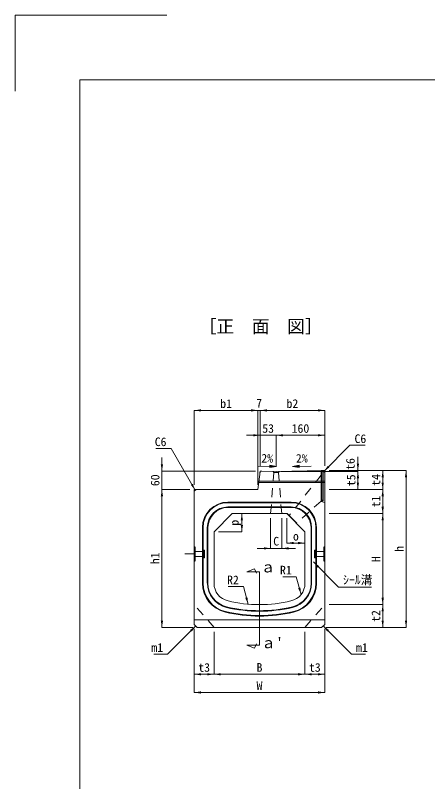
# Model space of a CAD drawing. Units: millimetres at full size. Extents: x 289 to 42849, y -1182 to 27464.
# Drawn here: x 27712 to 29072, y 21280 to 23806 of the extents above; entities that cross this region are included whole.
import ezdxf
from ezdxf.enums import TextEntityAlignment as Align

# ---------------------------------------------------------------- set-up
doc = ezdxf.new("R2010")
doc.units = ezdxf.units.MM
doc.header["$LTSCALE"] = 40
doc.linetypes.add('USER2', pattern=[1.35, 0.75, -0.6])
for name, color, linetype, lineweight in [('0_2', 7, 'Continuous', 20), ('Defpoints_3', 8, 'Continuous', 0), ('側溝', 7, 'Continuous', 5), ('寸法引出', 7, 'Continuous', 9), ('寸法線', 7, 'Continuous', 9), ('排水孔', 5, 'Continuous', 5), ('本体', 2, 'Continuous', 9), ('枠', 5, 'Continuous', 5), ('補助線', 8, 'Continuous', 20), ('ｲﾝｻｰﾄ', 3, 'USER2', 5)]:
    doc.layers.add(name, color=color, linetype=linetype, lineweight=lineweight)
doc.styles.add('ＭＳ ゴシック', font='')
doc.styles.get('ＭＳ ゴシック').set_extended_font_data('MS Gothic')

# ---------------------------------------------------------------- blocks, each defined once
blk = doc.blocks.new('filled_arrow')
at = {"color": 0, "linetype": 'Continuous', "lineweight": -2}
blk.add_solid([(7.5, 1.25), (0, 0), (7.5, -1.25)], dxfattribs=at)

msp = doc.modelspace()

# ---------------------------------------------------------------- hatches: boundary and pattern name
at = {"layer": '寸法引出'}
for points in [[(28551.23, 22323.18), (28551.08, 22315.68), (28573.65, 22318.98)], [(28648.59, 22323.18), (28648.74, 22315.68), (28626.17, 22318.98)]]:
    msp.add_hatch(color=256, dxfattribs=at).paths.add_polyline_path(points)

# ---------------------------------------------------------------- linework, layer by layer
at = {"layer": '0_2', "linetype": 'USER2', "lineweight": 9}
for p, q in [((28720.45, 22305.56), (28720.45, 22203.82)), ((28720.45, 22203.82), (28732.45, 22200.13))]:
    msp.add_line(p, q, dxfattribs=at)
at = {"layer": '0_2', "lineweight": 9}
for points in [[(28729.45, 22302.76), (28815.7, 22389), (28866.03, 22389)], [(28305.45, 22240.74), (28225.76, 22378.77), (28175.43, 22378.77)], [(28654.52, 21896.99), (28638.78, 21955.74), (28594.24, 21955.74)], [(28479.88, 21865.25), (28464.28, 21923.46), (28414.25, 21923.46)], [(28307.46, 21793.68), (28214.61, 21700.45), (28168.85, 21700.45)], [(28727.45, 21793.68), (28820.68, 21700.45), (28866.45, 21700.45)]]:
    msp.add_lwpolyline(points, dxfattribs=at)
at = {"layer": 'Defpoints_3', "color": 7, "lineweight": 13}
for p, q in [((27712.33, 23806.5), (27712.33, 23556.5)), ((28212.33, 23806.5), (27712.33, 23806.5))]:
    msp.add_line(p, q, dxfattribs=at)
at = {"layer": '側溝', "color": 2, "lineweight": 20}
for p, q in [((28519.14, 22300.97), (28512.45, 22243.68)), ((28522.18, 22303.62), (28572.45, 22302.62)), ((28572.45, 22302.62), (28726.45, 22305.7)), ((28726.45, 22305.7), (28732.45, 22299.82)), ((28732.45, 21798.68), (28732.45, 22299.82)), ((28308.45, 22243.68), (28302.45, 22237.79)), ((28302.45, 22237.79), (28302.45, 21798.68)), ((28308.45, 22243.68), (28512.45, 22243.68)), ((28367.46, 22103.68), (28427.45, 22163.68)), ((28607.45, 22163.68), (28427.45, 22163.68)), ((28607.45, 22163.68), (28667.45, 22103.68)), ((28367.46, 22103.68), (28367.46, 21934.21)), ((28667.45, 21934.21), (28667.45, 22103.68)), ((28302.45, 21798.68), (28312.46, 21788.68)), ((28312.46, 21788.68), (28722.45, 21788.68)), ((28722.45, 21788.68), (28732.45, 21798.68))]:
    msp.add_line(p, q, dxfattribs=at)
at = {"layer": '側溝', "linetype": 'USER2', "lineweight": 9}
for p, q in [((28554.27, 22163.68), (28564.95, 22299.77)), ((28562.14, 22302.82), (28564.95, 22299.77)), ((28564.95, 22299.77), (28579.95, 22299.77)), ((28582.77, 22302.82), (28579.95, 22299.77)), ((28590.63, 22163.68), (28579.95, 22299.77)), ((28367.46, 21788.68), (28302.45, 21863.68)), ((28667.45, 21788.68), (28732.45, 21863.68))]:
    msp.add_line(p, q, dxfattribs=at)
at = {"layer": '側溝', "color": 4}
for p, q in [((28732.45, 22270.81), (28517.37, 22270.81)), ((28732.45, 22266.81), (28517.37, 22266.81)), ((28621.45, 22201.68), (28413.45, 22201.68)), ((28621.45, 22199.68), (28413.45, 22199.68)), ((28621.45, 22185.68), (28413.45, 22185.68)), ((28621.45, 22183.68), (28413.45, 22183.68)), ((28329.45, 22117.68), (28329.45, 21934.21)), ((28331.45, 22117.68), (28331.45, 21934.21)), ((28345.45, 22117.68), (28345.45, 21934.21)), ((28347.46, 22117.68), (28347.46, 21934.21)), ((28687.45, 21934.21), (28687.45, 22117.68)), ((28689.45, 21934.21), (28689.45, 22117.68)), ((28703.45, 21934.21), (28703.45, 22117.68)), ((28705.45, 21934.21), (28705.45, 22117.68)), ((28302.45, 22055.18), (28305.65, 22053.18)), ((28305.65, 22008.18), (28305.65, 22053.18)), ((28732.45, 22055.18), (28729.25, 22053.18)), ((28729.25, 22008.18), (28729.25, 22053.18)), ((28302.45, 22006.18), (28305.65, 22008.18)), ((28732.45, 22006.18), (28729.25, 22008.18))]:
    msp.add_line(p, q, dxfattribs=at)
at = {"layer": '側溝', "color": 2, "lineweight": 20}
msp.add_arc((28522.12, 22300.62), 3, 88.85424, 173.34557, dxfattribs=at)
at = {"layer": '側溝', "color": 4}
for centre, radius, start, end in [((28413.45, 22117.68), 84, 90, 180), ((28413.45, 22117.68), 82, 90, 180), ((28413.45, 22117.68), 68, 90, 180), ((28413.45, 22117.68), 66, 90, 180), ((28621.45, 22117.68), 84, 0, 90), ((28621.45, 22117.68), 82, 0, 90), ((28621.45, 22117.68), 68, 0, 90), ((28621.45, 22117.68), 66, 0, 90), ((28427.46, 21934.21), 98, 180, 256.65773), ((28427.46, 21934.21), 96, 180, 256.65774), ((28427.46, 21934.21), 82, 180, 256.65771), ((28427.46, 21934.21), 80, 180, 256.65771), ((28607.45, 21934.21), 80, 283.34228, 0), ((28607.45, 21934.21), 82, 283.34225, 0), ((28607.45, 21934.21), 96, 283.34225, 0), ((28607.45, 21934.21), 98, 283.34222, 0), ((28517.45, 22313.68), 472, 256.65776, 283.34223), ((28517.45, 22313.68), 470, 256.65776, 283.34223), ((28517.45, 22313.68), 488, 256.65776, 283.34223), ((28517.45, 22313.68), 486, 256.65776, 283.34223)]:
    msp.add_arc(centre, radius, start, end, dxfattribs=at)
at = {"layer": '寸法引出'}
for p, q in [((28511.55, 22320.22), (28573.65, 22318.98)), ((28688.27, 22320.22), (28626.17, 22318.98))]:
    msp.add_line(p, q, dxfattribs=at)
at = {"layer": '寸法引出', "lineweight": 13}
for points in [[(28551.23, 22323.18), (28551.08, 22315.68), (28573.65, 22318.98)], [(28648.59, 22323.18), (28648.74, 22315.68), (28626.17, 22318.98)]]:
    msp.add_lwpolyline(points, close=True, dxfattribs=at)
at = {"layer": '寸法線'}
for p, q in [((28302.45, 22504.01), (28512.45, 22504.01)), ((28302.45, 22258.68), (28302.45, 22504.01)), ((28467.45, 22504.01), (28564.45, 22504.01)), ((28512.45, 22258.68), (28512.45, 22504.01)), ((28512.45, 22258.68), (28512.45, 22504.01)), ((28519.45, 22318.68), (28519.45, 22504.01)), ((28519.45, 22504.01), (28732.45, 22504.01)), ((28519.45, 22318.68), (28519.45, 22504.01)), ((28732.45, 22320.82), (28732.45, 22504.01)), ((28474.45, 22421.98), (28617.45, 22421.98)), ((28519.45, 22318.68), (28519.45, 22421.98)), ((28572.45, 22317.62), (28572.45, 22421.98)), ((28572.45, 22421.98), (28732.45, 22421.98)), ((28572.45, 22317.62), (28572.45, 22421.98)), ((28732.45, 22320.82), (28732.45, 22421.98)), ((28195.71, 22348.68), (28195.71, 22198.68)), ((28841.95, 22350.82), (28841.95, 22257.62)), ((28504.45, 22303.68), (28195.71, 22303.68)), ((28587.45, 22302.62), (28841.95, 22302.62)), ((28587.45, 22302.62), (28841.95, 22302.62)), ((28747.45, 22305.82), (28841.95, 22305.82)), ((28747.45, 22305.82), (29000.67, 22305.82)), ((28747.45, 22305.82), (28923.81, 22305.82)), ((28841.95, 22302.62), (28841.95, 22243.68)), ((28923.81, 22305.82), (28923.81, 22243.68)), ((29000.67, 22305.82), (29000.67, 21788.68)), ((28287.45, 22243.68), (28195.71, 22243.68)), ((28195.71, 22243.68), (28195.71, 21788.68)), ((28287.45, 22243.68), (28195.71, 22243.68)), ((28747.45, 22243.68), (28841.95, 22243.68)), ((28747.45, 22243.68), (28923.81, 22243.68)), ((28747.45, 22243.68), (28923.81, 22243.68)), ((28923.81, 22243.68), (28923.81, 22163.68)), ((28442.45, 22163.68), (28459.28, 22163.68)), ((28459.28, 22163.68), (28459.28, 22103.68)), ((28747.45, 22163.68), (28923.81, 22163.68)), ((28747.45, 22163.68), (28923.81, 22163.68)), ((28923.81, 22163.68), (28923.81, 21863.68)), ((28554.27, 22148.68), (28554.27, 22049.05)), ((28590.63, 22148.68), (28590.63, 22049.05)), ((28607.45, 22148.68), (28607.45, 22066.71)), ((28382.46, 22103.68), (28459.28, 22103.68)), ((28667.45, 22088.68), (28667.45, 22066.71)), ((28607.45, 22066.71), (28667.45, 22066.71)), ((28509.27, 22049.05), (28635.63, 22049.05)), ((28475.81, 21972.21), (28500.57, 21981.42)), ((28500.57, 21981.42), (28507.73, 21967.09)), ((28517.45, 21972.21), (28475.81, 21972.21)), ((28517.45, 21972.21), (28517.45, 21729.53)), ((28747.45, 21863.68), (28923.81, 21863.68)), ((28747.45, 21863.68), (28923.81, 21863.68)), ((28923.81, 21863.68), (28923.81, 21788.68)), ((28297.46, 21788.68), (28195.71, 21788.68)), ((28302.45, 21783.68), (28302.45, 21634.08)), ((28302.45, 21783.68), (28302.45, 21574.06)), ((28732.45, 21783.68), (28732.45, 21634.08)), ((28732.45, 21783.68), (28732.45, 21574.06)), ((28737.45, 21788.68), (28923.81, 21788.68)), ((28737.45, 21788.68), (29000.67, 21788.68)), ((28367.46, 21773.68), (28367.46, 21634.08)), ((28367.46, 21773.68), (28367.46, 21634.08)), ((28667.45, 21773.68), (28667.45, 21634.08)), ((28667.45, 21773.68), (28667.45, 21634.08)), ((28517.45, 21729.53), (28475.81, 21729.53)), ((28475.81, 21729.53), (28500.57, 21720.32)), ((28500.57, 21720.32), (28507.73, 21734.64)), ((28302.45, 21634.08), (28367.46, 21634.08)), ((28367.46, 21634.08), (28667.45, 21634.08)), ((28667.45, 21634.08), (28732.45, 21634.08)), ((28302.45, 21574.06), (28732.45, 21574.06))]:
    msp.add_line(p, q, dxfattribs=at)
msp.add_lwpolyline([(28695.25, 22004.31), (28777.93, 21921.62), (28886.89, 21921.62)], dxfattribs=at)
at = {"layer": '排水孔'}
for p, q in [((28722.95, 22302.56), (28722.95, 22208.56)), ((28726.95, 22303.56), (28723.95, 22303.56)), ((28727.95, 22305.56), (28727.95, 22304.56)), ((28723.95, 22207.56), (28726.95, 22207.56)), ((28727.95, 22206.56), (28727.95, 22205.56))]:
    msp.add_line(p, q, dxfattribs=at)
msp.add_lwpolyline([(28727.95, 22305.56), (28720.95, 22305.56), (28720.95, 22205.56), (28727.95, 22205.56)], close=True, dxfattribs=at)
for centre, start, end in [((28723.95, 22302.56), 90, 180), ((28726.95, 22304.56), 270, 0), ((28723.95, 22208.56), 180, 270), ((28726.95, 22206.56), 0, 90)]:
    msp.add_arc(centre, 1, start, end, dxfattribs=at)
at = {"layer": '本体', "linetype": 'USER2'}
for p, q in [((28720.45, 22289.94), (28615.42, 22157.12)), ((28720.45, 22204.56), (28640.26, 22132.29)), ((28640.26, 22132.29), (28615.42, 22157.12))]:
    msp.add_line(p, q, dxfattribs=at)
at = {"layer": '本体'}
msp.add_line((28732.45, 21813.68), (28302.45, 21813.68), dxfattribs=at)
at = {"layer": '本体', "lineweight": 20}
for centre, radius, start, end in [((28427.46, 21934.21), 60, 180, 256.65785), ((28607.45, 21934.21), 60, 283.34237, 0), ((28517.45, 22313.68), 450, 256.65777, 283.34225)]:
    msp.add_arc(centre, radius, start, end, dxfattribs=at)
at = {"layer": '枠', "lineweight": 20}
for p, q in [((32749.83, 23594), (27924.83, 23594)), ((27924.83, 23594), (27924.83, 16594))]:
    msp.add_line(p, q, dxfattribs=at)
at = {"layer": '補助線'}
for p, q in [((28519.45, 22303.68), (28518.82, 22298.26)), ((28519.45, 22303.68), (28524.9, 22303.57)), ((28726.45, 22305.7), (28732.45, 22305.82)), ((28732.45, 22299.82), (28732.45, 22305.82)), ((28302.45, 22243.68), (28302.45, 22237.79)), ((28302.45, 22243.68), (28308.45, 22243.68)), ((28302.45, 22030.68), (28271.58, 22030.68))]:
    msp.add_line(p, q, dxfattribs=at)
at = {"layer": '補助線', "lineweight": 13}
msp.add_line((28608.18, 22164.37), (28633.01, 22139.53), dxfattribs=at)
at = {"layer": 'ｲﾝｻｰﾄ'}
for p, q in [((28305.65, 22039.18), (28332.66, 22039.18)), ((28332.66, 22043.18), (28332.66, 22018.18)), ((28332.66, 22043.18), (28335.66, 22043.18)), ((28335.66, 22043.18), (28335.66, 22018.18)), ((28699.25, 22043.18), (28699.25, 22018.18)), ((28702.25, 22043.18), (28699.25, 22043.18)), ((28702.25, 22043.18), (28702.25, 22018.18)), ((28729.25, 22039.18), (28702.25, 22039.18)), ((28305.65, 22022.18), (28332.66, 22022.18)), ((28332.66, 22018.18), (28335.66, 22018.18)), ((28702.25, 22018.18), (28699.25, 22018.18)), ((28729.25, 22022.18), (28702.25, 22022.18))]:
    msp.add_line(p, q, dxfattribs=at)

# ---------------------------------------------------------------- block references
at = {"layer": '0_2', "lineweight": 9, "xscale": 3, "yscale": 3}
for p, rotation in [((28729.45, 22302.76), 45), ((28305.45, 22240.74), 120), ((28654.52, 21896.99), 105), ((28479.88, 21865.25), 105), ((28307.46, 21793.68), 225.1), ((28727.45, 21793.68), 315)]:
    msp.add_blockref('filled_arrow', p, dxfattribs=dict(at, rotation=rotation))
at = {"layer": '寸法線', "xscale": 3, "yscale": 3}
for p in [(28302.45, 22504.01), (28519.45, 22504.01), (28519.45, 22504.01), (28572.45, 22421.98), (28572.45, 22421.98), (28607.45, 22066.71), (28590.63, 22049.05), (28302.45, 21634.08), (28367.46, 21634.08), (28667.45, 21634.08), (28302.45, 21574.06)]:
    msp.add_blockref('filled_arrow', p, dxfattribs=at)
for p, rotation in [((28512.45, 22504.01), 180), ((28512.45, 22504.01), 180), ((28732.45, 22504.01), 180), ((28519.45, 22421.98), 180), ((28732.45, 22421.98), 180), ((28195.71, 22303.68), 90), ((28841.95, 22305.82), 90), ((28841.95, 22302.62), 270), ((28923.81, 22305.82), 270), ((29000.67, 22305.82), 270), ((28841.95, 22243.68), 90), ((28923.81, 22243.68), 90), ((28195.71, 22243.68), 270), ((28195.71, 22243.68), 270), ((28923.81, 22243.68), 270), ((28923.81, 22163.68), 90), ((28459.28, 22163.68), 270), ((28923.81, 22163.68), 270), ((28459.28, 22103.68), 90), ((28667.45, 22066.71), 180), ((28554.27, 22049.05), 180), ((28695.25, 22004.31), 315), ((28923.81, 21863.68), 90), ((28923.81, 21863.68), 270), ((28195.71, 21788.68), 90), ((28923.81, 21788.68), 90), ((29000.67, 21788.68), 90), ((28367.46, 21634.08), 180), ((28667.45, 21634.08), 180), ((28732.45, 21634.08), 180), ((28732.45, 21574.06), 180)]:
    msp.add_blockref('filled_arrow', p, dxfattribs=dict(at, rotation=rotation))

# ---------------------------------------------------------------- texts
at = {"layer": '0_2', "style": 'ＭＳ ゴシック'}
msp.add_text('［正\u3000面\u3000図］', height=42.72, dxfattribs=at).set_placement((28317.58, 22746.78), align=Align.BOTTOM_LEFT)
for s, p in [('C6', (28210.76, 22414.77)), ('R1', (28623.78, 21991.74)), ('R2', (28449.28, 21959.46)), ('m1', (28199.61, 21736.45))]:
    msp.add_text(s, height=28.48, dxfattribs=at).set_placement(p, align=Align.TOP_RIGHT)
for s, p in [('C6', (28830.7, 22425)), ('m1', (28835.68, 21736.45))]:
    msp.add_text(s, height=28.48, dxfattribs=at).set_placement(p, align=Align.TOP_LEFT)
at = {"layer": '寸法引出', "style": 'ＭＳ ゴシック'}
for s, p in [('ａ', (28521.35, 21959.21)), ("ａ'", (28522.77, 21709.34))]:
    msp.add_text(s, height=35.6, dxfattribs=at).set_placement(p, align=Align.BOTTOM_LEFT)
at = {"layer": '寸法線', "style": 'ＭＳ ゴシック'}
for s, p in [('b1', (28407.45, 22526.51)), ('7', (28516.31, 22527.75)), ('b2', (28625.95, 22526.51)), ('53', (28545.95, 22444.48)), ('160', (28652.45, 22444.48)), ('C', (28572.45, 22072.76)), ('o', (28637.45, 22089.21)), ('t3', (28334.95, 21656.58)), ('B', (28517.45, 21656.58)), ('t3', (28699.95, 21656.58)), ('W', (28517.45, 21596.56))]:
    msp.add_text(s, height=28.48, dxfattribs=at).set_placement(p, align=Align.MIDDLE_CENTER)
for s, rotation, p in [('2%', 359, (28542.87, 22346.1)), ('2%', 1, (28656.95, 22346.1)), ('t6', 90, (28817, 22327.31)), ('60', 90, (28173.21, 22273.68)), ('t5', 90, (28819.45, 22273.8)), ('t4', 90, (28901.31, 22274.75)), ('t1', 90, (28901.31, 22203.68)), ('p', 90, (28434.27, 22133.68)), ('h1', 90, (28173.21, 22016.18)), ('h', 90, (28978.17, 22047.25)), ('H', 90, (28901.31, 22013.68)), ('t2', 90, (28901.31, 21826.18))]:
    msp.add_text(s, height=28.48, rotation=rotation, dxfattribs=at).set_placement(p, align=Align.MIDDLE_CENTER)
msp.add_text('ｼｰﾙ溝', height=28.48, dxfattribs=at).set_placement((28792.93, 21959.3), align=Align.TOP_LEFT)

doc.saveas('drawing.dxf')
